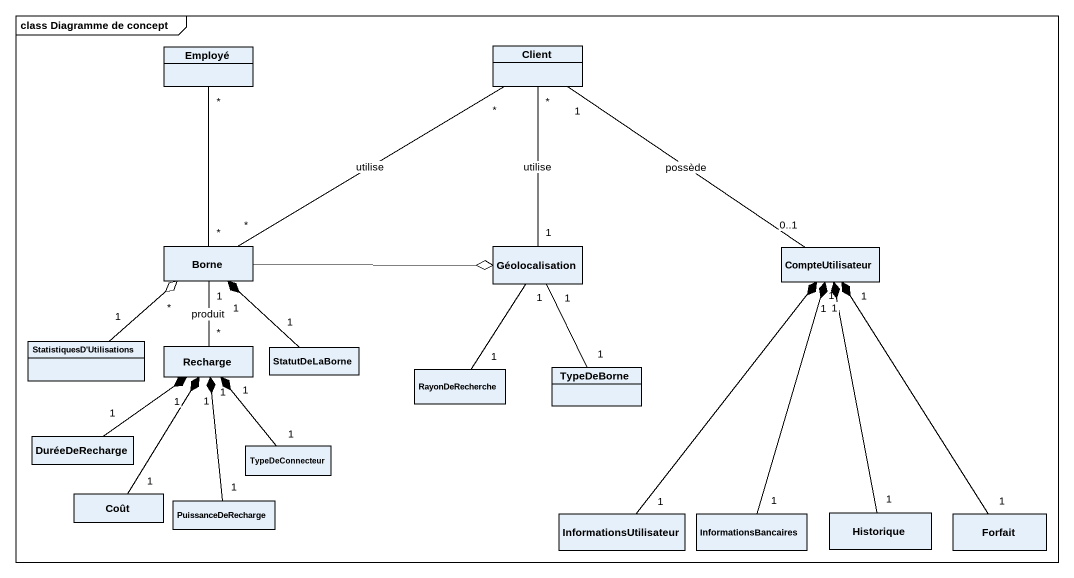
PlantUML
@startuml
mainframe class Diagramme de concept
hide circle
hide empty members
class Employé
class Client
class Borne
class Géolocalisation
class CompteUtilisateur
class "StatistiquesD'Utilisations" as StatistiquesD_Utilisations
class Recharge
class StatutDeLaBorne
class RayonDeRecherche
class TypeDeBorne
class DuréeDeRecharge
class TypeDeConnecteur
class Coût
class PuissanceDeRecharge
class InformationsUtilisateur
class InformationsBancaires
class Historique
class Forfait
Client "*" -- "1" Géolocalisation : utilise
Borne "*" -up- "*" Employé
Borne "*" -up- "*" Client : utilise
Borne -right-o Géolocalisation
Borne "1" -- "*" Recharge : produit
CompteUtilisateur "0..1" -up- "1" Client : possède
StatistiquesD_Utilisations "1" -up-o "*" Borne
StatutDeLaBorne "1" -up-* "1" Borne
RayonDeRecherche "1" -up- "1" Géolocalisation
TypeDeBorne "1" -up- "1" Géolocalisation
DuréeDeRecharge "1" -up-* "1" Recharge
TypeDeConnecteur "1" -up-* "1" Recharge
Coût "1" -up-* "1" Recharge
PuissanceDeRecharge "1" -up-* "1" Recharge
InformationsUtilisateur "1" -up-* "1" CompteUtilisateur
InformationsBancaires "1" -up-* "1" CompteUtilisateur
Historique "1" -up-* "1" CompteUtilisateur
Forfait "1" -up-* "1" CompteUtilisateur
@enduml
